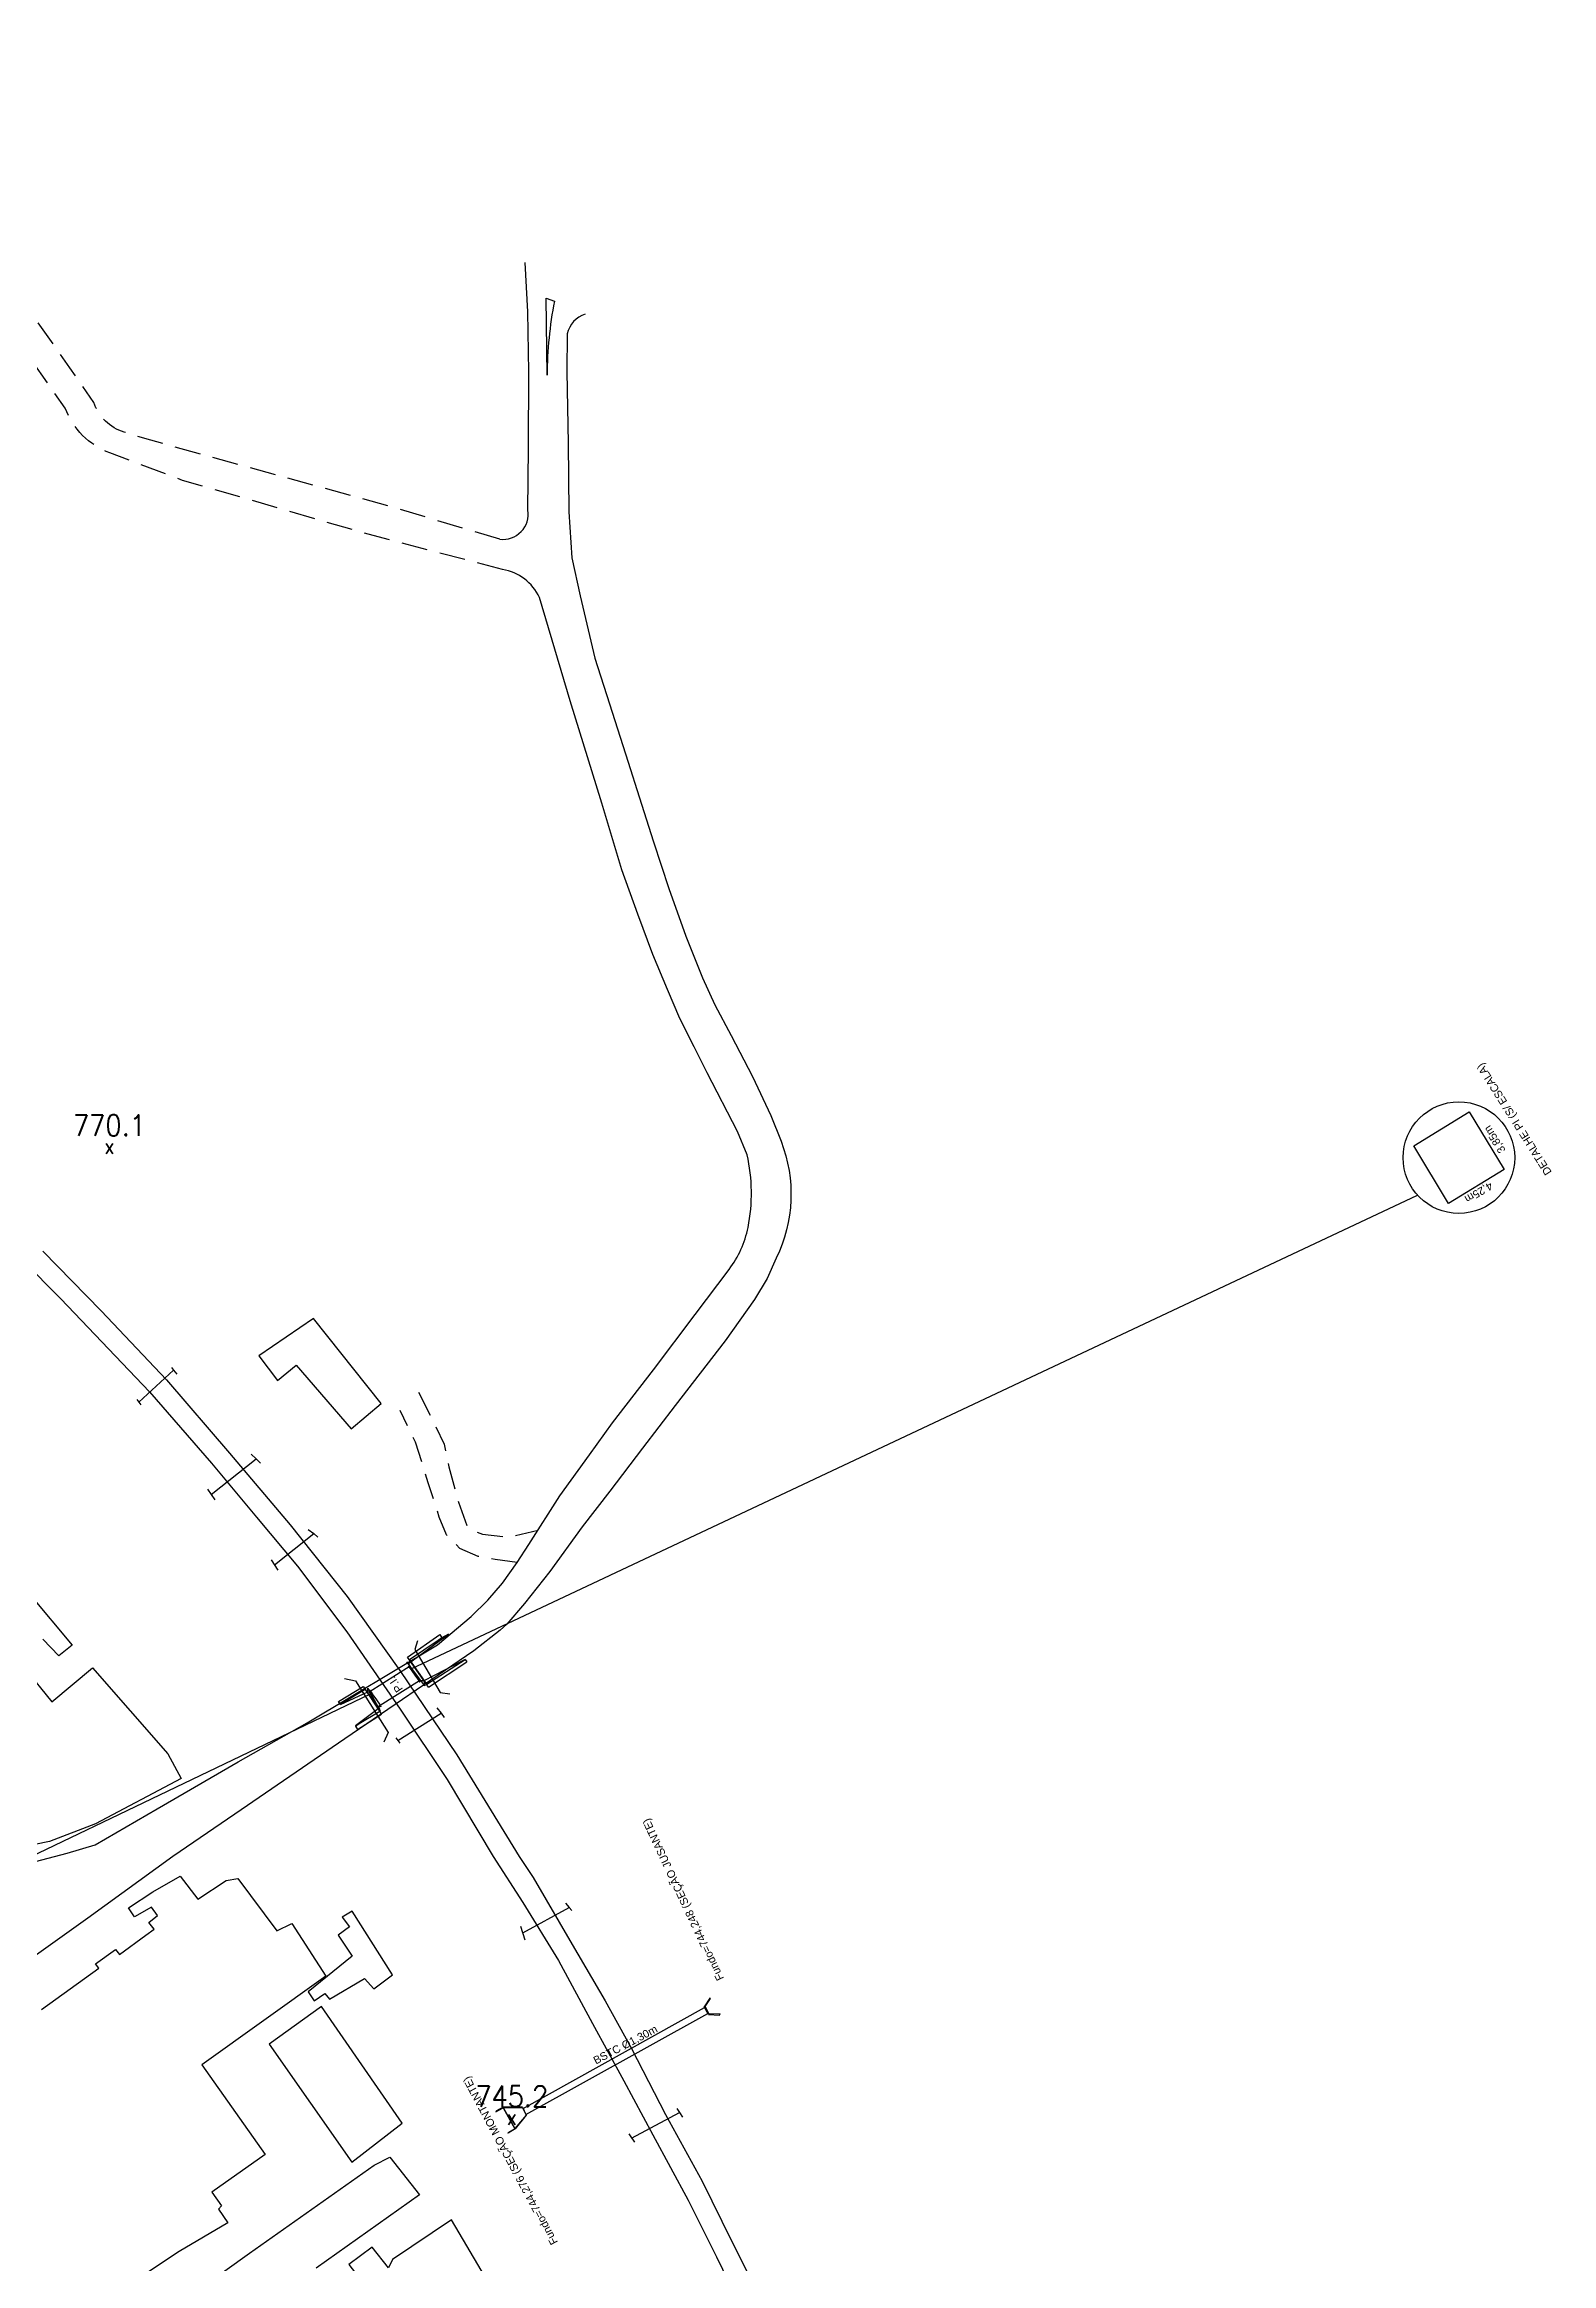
# Model space of a CAD drawing. Header units: metres. Extents: x 320405 to 332543, y 7395686 to 7410003.
# Drawn here: x 322106.5 to 322396.9, y 7402421.6 to 7402849.1 of the extents above; entities that cross this region are included whole.
import ezdxf
from ezdxf.enums import TextEntityAlignment as Align

# ---------------------------------------------------------------- set-up
doc = ezdxf.new("R2010")
doc.units = ezdxf.units.M
doc.header["$LTSCALE"] = 10
doc.header["$MEASUREMENT"] = 0
for name, pattern in [('CONTINUO', [0]), ('DASHED', [0.75, 0.5, -0.25]), ('TRACEJADO', [8.7, 8, -0.7])]:
    doc.linetypes.add(name, pattern=pattern)
for name, color, linetype in [('_PONTOS', 45, 'Continuous'), ('_TEXTO', 45, 'Continuous'), ('ALA', 45, 'Continuous'), ('CANALETA', 151, 'Continuous'), ('DETALHES', 45, 'Continuous'), ('Edificações', 30, 'Continuous'), ('GALERIA', 45, 'Continuous'), ('Linha Férrea', 20, 'Continuous'), ('P.I', 45, 'Continuous'), ('Pontes e Viadutos', 190, 'Continuous'), ('Pontos Cotados', 45, 'Continuous'), ('Portico', 45, 'Continuous'), ('TUBO', 45, 'Continuous'), ('Vias Primárias', 230, 'Continuous'), ('Vias Secundárias', 230, 'DASHED')]:
    doc.layers.add(name, color=color, linetype=linetype)
doc.styles.add('ARIAL', font='arial.ttf')
doc.styles.add('Style-STANDARD', font='STANDARD.shx')

msp = doc.modelspace()

# ---------------------------------------------------------------- linework, layer by layer
at = {"layer": '_PONTOS', "linetype": 'CONTINUO'}
for points in [[(322178.75, 7402533.85, 751.94), (322178.79, 7402533.7, 752.8), (322178.91, 7402533.59, 752.82), (322178.89, 7402533.58, 754.71), (322178.69, 7402533.8, 755.48), (322178.43, 7402534.21, 755.92), (322178.09, 7402534.7, 756.17), (322177.8, 7402535.12, 756.23), (322177.47, 7402535.57, 756.2), (322177.23, 7402535.94, 756.08), (322176.93, 7402536.33, 755.78), (322176.66, 7402536.73, 755.05), (322176.63, 7402536.74, 752.96), (322176.71, 7402536.67, 752.94), (322176.95, 7402536.63, 752.04)], [(322178.75, 7402533.85, 751.94), (322176.95, 7402536.63, 752.04)], [(322169.1, 7402531.65, 752.71), (322169.18, 7402531.93, 753.52), (322169.1, 7402532.06, 753.54), (322169.14, 7402532.08, 754.77), (322169.19, 7402532.04, 755.13), (322169.28, 7402531.91, 755.44), (322169.42, 7402531.69, 755.74), (322169.62, 7402531.42, 756.01), (322169.92, 7402530.97, 756.22), (322170.34, 7402530.35, 756.31), (322170.59, 7402529.95, 756.25), (322170.91, 7402529.51, 756.02), (322171.27, 7402529, 755.41), (322171.34, 7402528.87, 754.85), (322171.29, 7402528.83, 753.44), (322171.21, 7402528.91, 753.43), (322170.66, 7402528.77, 752.68)], [(322169.1, 7402531.65, 752.71), (322170.66, 7402528.77, 752.68)]]:
    msp.add_polyline3d(points, dxfattribs=at)
at = {"layer": '_TEXTO'}
for p, q in [((322177.18, 7402536.16), (322371.07, 7402627.38)), ((321973.36, 7402437.5), (322169.36, 7402531.32))]:
    msp.add_line(p, q, dxfattribs=at)
at = {"layer": 'ALA', "linetype": 'CONTINUO'}
for points in [[(322234.7, 7402472.67, 745.33), (322233.64, 7402471.02, 746.23)], [(322233.64, 7402471.02, 746.23), (322233.8, 7402471.07, 744.27)], [(322234.43, 7402469.56, 746.21), (322233.64, 7402471.02, 746.23)], [(322233.8, 7402471.07, 744.27), (322234.83, 7402472.6, 744.41)], [(322233.8, 7402471.07, 744.27), (322234.52, 7402469.62, 744.27)], [(322234.43, 7402469.56, 746.21), (322234.52, 7402469.62, 744.27)], [(322236.71, 7402469.7, 744.66), (322234.52, 7402469.62, 744.27)], [(322234.83, 7402472.6, 744.41), (322234.7, 7402472.67, 745.33)], [(322236.55, 7402469.44, 745.22), (322236.71, 7402469.7, 744.66)], [(322234.43, 7402469.56, 746.21), (322236.55, 7402469.44, 745.22)], [(322198.63, 7402451.67, 747.41), (322194.89, 7402451.71, 746.85), (322193.59, 7402450.98, 746.88), (322193.46, 7402450.77, 745.93)], [(322199.33, 7402450.17, 747.42), (322197.21, 7402447.52, 746.75), (322195.85, 7402446.69, 746.78), (322195.76, 7402446.73, 745.86)], [(322198.63, 7402451.67, 747.41), (322199.33, 7402450.17, 747.42)]]:
    msp.add_polyline3d(points, dxfattribs=at)
at = {"layer": 'CANALETA', "linetype": 'CONTINUO'}
for points in [[(322193.46, 7402450.77, 745.93), (322194.88, 7402451.58, 745.75), (322197.12, 7402447.53, 745.7), (322195.76, 7402446.73, 745.86)], [(322194.88, 7402451.58, 745.75), (322194.9, 7402451.61, 745.13), (322198.61, 7402451.57, 744.7), (322199.3, 7402450.18, 744.73), (322197.12, 7402447.6, 745.16), (322197.12, 7402447.53, 745.7)], [(322194.9, 7402451.61, 745.13), (322197.12, 7402447.6, 745.16)]]:
    msp.add_polyline3d(points, dxfattribs=at)
at = {"layer": 'DETALHES'}
msp.add_lwpolyline([(322381, 7402643.44), (322387.72, 7402632.37), (322377.03, 7402625.81), (322370.32, 7402636.89)], close=True, dxfattribs=at)
msp.add_circle((322379.02, 7402634.63), 10.75, dxfattribs=at)
at = {"layer": 'Edificações'}
for points in [[(322158.33, 7402603.67), (322147.8, 7402596.42), (322151.42, 7402591.72), (322155.03, 7402594.66), (322165.59, 7402582.36), (322171.37, 7402587.26)], [(322173.6, 7402477.2), (322165.77, 7402489.46), (322163.87, 7402488.29), (322165.31, 7402486.46), (322163.09, 7402484.83), (322165.83, 7402480.79), (322157.31, 7402473.92), (322158.45, 7402472.17), (322160.56, 7402473.61), (322161.43, 7402472.53), (322168.18, 7402476.46), (322169.96, 7402474.48)], [(322159.92, 7402471.09), (322149.78, 7402463.81), (322165.72, 7402441.1), (322175.41, 7402448.63)], [(322184.95, 7402429.97), (322173.58, 7402422.36), (322172.79, 7402420.72), (322169.68, 7402424.71), (322165.14, 7402421.36), (322167.99, 7402417.71), (322158.54, 7402410.13), (322155.39, 7402414.39), (322150.65, 7402410.87), (322154.2, 7402406.13), (322144.52, 7402398.71), (322143.57, 7402399.62), (322134.87, 7402393.08), (322143.57, 7402380.7), (322153.25, 7402387.9), (322155.79, 7402384.4), (322164.07, 7402390.34), (322163.63, 7402391.16), (322175.26, 7402399.51), (322179.58, 7402401.71), (322181.23, 7402399.1), (322176.28, 7402395.71), (322178.1, 7402393.13), (322198.04, 7402407.78)]]:
    msp.add_lwpolyline(points, close=True, dxfattribs=at)
for points in [[(322103.7, 7402550.48), (322111.83, 7402540.68), (322109.3, 7402538.67), (322106.22, 7402541.83)], [(322102.74, 7402536.18), (322107.96, 7402529.76), (322115.76, 7402536.35), (322130.26, 7402519.79), (322132.87, 7402515.04), (322116.33, 7402506.27), (322107.51, 7402502.86), (322101.5, 7402501.64)], [(322105.94, 7402470.48), (322116.98, 7402478.45), (322116.37, 7402479.33), (322120.22, 7402482.04), (322120.94, 7402481.12), (322126.02, 7402484.81), (322127.62, 7402485.97), (322126.64, 7402487.25), (322128.29, 7402488.63), (322127.16, 7402490.22), (322123.87, 7402488.38), (322122.69, 7402490.12), (322127.41, 7402493.15), (322132.66, 7402496.17), (322136.05, 7402491.76), (322141.53, 7402495.39), (322143.76, 7402495.76), (322151.31, 7402485.68), (322154.19, 7402487.09), (322160.71, 7402476.93), (322136.82, 7402459.84), (322149.01, 7402442.55), (322138.75, 7402435.3), (322140.63, 7402432.71), (322140.04, 7402432.07), (322141.87, 7402429.39), (322132.45, 7402423.89), (322122.51, 7402417.29)], [(322132.66, 7402496.17), (322136.05, 7402491.76)]]:
    msp.add_lwpolyline(points, dxfattribs=at)
at = {"layer": 'Linha Férrea', "flags": 128}
for points in [[(322094.98, 7402622.21), (322109.65, 7402607.43), (322126.74, 7402589.54), (322138.67, 7402575.78), (322147.37, 7402565.38), (322155.28, 7402555.95), (322164.77, 7402543.29), (322175.05, 7402528.39), (322184.12, 7402514.82), (322192.94, 7402500), (322198.69, 7402491.11), (322205.54, 7402479.95), (322212.12, 7402467.81), (322218.11, 7402456.76), (322223.75, 7402446.34), (322230.52, 7402433.76), (322236.01, 7402422.84), (322241.88, 7402410.73)], [(322106.2, 7402616.58), (322117.45, 7402605.11), (322130.05, 7402591.79), (322142.14, 7402577.71), (322153.85, 7402563.88), (322164.81, 7402550.1), (322174.96, 7402535.8), (322185.95, 7402519.57), (322197.96, 7402500), (322200.68, 7402495.95), (322208.2, 7402483.02), (322214.55, 7402472.17), (322219.6, 7402463), (322226.18, 7402450.31), (322233.23, 7402437.42), (322238.87, 7402425.95), (322244.67, 7402414.43)]]:
    msp.add_lwpolyline(points, dxfattribs=at)
at = {"layer": 'P.I', "linetype": 'TRACEJADO', "flags": 128}
for points in [[(322176.95, 7402536.63), (322169.1, 7402531.65)], [(322178.75, 7402533.85), (322170.66, 7402528.77)]]:
    msp.add_lwpolyline(points, dxfattribs=at)
at = {"layer": 'P.I', "linetype": 'CONTINUO'}
for points in [[(322179.6, 7402533.82, 751.88), (322179.82, 7402532.87, 757.51), (322176.34, 7402537.52, 757.63), (322176.67, 7402537.16, 752.11), (322184.35, 7402542.79, 751.3), (322183.06, 7402542.09, 752.75), (322182.39, 7402541.59, 752.8), (322176.82, 7402537.86, 757.02), (322176.86, 7402537.86, 757.6), (322180.17, 7402533.12, 757.5), (322180.19, 7402533.16, 756.84)], [(322180.53, 7402532.58, 757.86), (322176.46, 7402538.41, 758.04), (322182.71, 7402542.75, 752.79), (322183.06, 7402542.09, 752.75)], [(322176.95, 7402536.63, 752.04), (322176.67, 7402537.16, 752.11)], [(322179.6, 7402533.82, 751.88), (322178.75, 7402533.85, 751.94)], [(322187.59, 7402537.96, 751.21), (322179.6, 7402533.82, 751.88)], [(322180.19, 7402533.16, 756.84), (322187.59, 7402537.96, 751.21)], [(322180.53, 7402532.58, 757.86), (322187.86, 7402537.46, 751.21)], [(322187.59, 7402537.96, 751.21), (322187.86, 7402537.46, 751.21)], [(322163.56, 7402529.29, 754.1), (322163.16, 7402529.84, 754.1), (322167.91, 7402532.71, 757.72), (322168.34, 7402532.16, 757.68)], [(322168.79, 7402531.73, 752.71), (322169.1, 7402531.65, 752.71)], [(322166.43, 7402525.1, 754.1), (322166.84, 7402524.46, 754.04), (322171.46, 7402527.38, 757.01), (322171.13, 7402527.97, 757.58)], [(322170.66, 7402528.77, 752.68), (322171.08, 7402528.6, 752.83)]]:
    msp.add_polyline3d(points, dxfattribs=at)
msp.add_polyline3d([(322168.34, 7402532.16, 757.68), (322168.29, 7402532.13, 757.1), (322164.27, 7402529.7, 754.1), (322163.56, 7402529.29, 754.1), (322163.52, 7402529.24, 753.02), (322168.79, 7402531.73, 752.71), (322168.82, 7402532.45, 757.68), (322171.2, 7402528.03, 757.57), (322171.08, 7402528.6, 752.83), (322166.41, 7402525.14, 753.11), (322166.43, 7402525.1, 754.1), (322167.17, 7402525.59, 754.11), (322171.11, 7402527.98, 757.05), (322171.13, 7402527.97, 757.58)], close=True, dxfattribs=at)
at = {"layer": 'Pontes e Viadutos'}
for points in [[(322178.41, 7402541.51), (322177.87, 7402539.88), (322182.75, 7402531.58), (322184.61, 7402531.34)], [(322164.33, 7402534.29), (322166.43, 7402533.82), (322172.72, 7402523.89), (322171.87, 7402522.02)]]:
    msp.add_lwpolyline(points, dxfattribs=at)
at = {"layer": 'Portico'}
for points in [[(322124.69, 7402587.53), (322131.4, 7402593.66)], [(322130.96, 7402594.19), (322131.4, 7402593.66), (322132, 7402592.94)], [(322124.31, 7402588.04), (322125.07, 7402587.02)], [(322138.63, 7402569.74), (322147.32, 7402576.57)], [(322146.37, 7402577.51), (322147.32, 7402576.57), (322148.12, 7402575.76)], [(322137.95, 7402570.75), (322139.32, 7402568.72)], [(322150.83, 7402556.15), (322158.42, 7402562.24)], [(322157.32, 7402562.96), (322158.42, 7402562.24), (322159.18, 7402561.53)], [(322150.17, 7402557.13), (322151.5, 7402555.18)], [(322174.6, 7402522.35), (322182.92, 7402527.6)], [(322182.14, 7402528.66), (322182.92, 7402527.6), (322183.52, 7402526.77)], [(322174.19, 7402522.85), (322175.01, 7402521.85)], [(322206.9, 7402491.01), (322207.63, 7402490.13), (322208.11, 7402489.56)], [(322198.66, 7402485.25), (322207.63, 7402490.13)], [(322198.25, 7402486.59), (322199.07, 7402483.92)], [(322219.64, 7402445.75), (322228.87, 7402450.66)], [(322228.37, 7402451.46), (322228.87, 7402450.66), (322229.42, 7402449.77)], [(322219.09, 7402446.55), (322220.2, 7402444.95)]]:
    msp.add_lwpolyline(points, dxfattribs=at)
at = {"layer": 'TUBO', "linetype": 'TRACEJADO', "flags": 128}
for points in [[(322198.72, 7402451.46), (322233.71, 7402470.89)], [(322199.28, 7402450.29), (322234.33, 7402469.74)]]:
    msp.add_lwpolyline(points, dxfattribs=at)
at = {"layer": 'Vias Primárias'}
for points in [[(322194.26, 7402753.79, 0.500176), (322199.66, 7402759.38), (322199.77, 7402771.3), (322199.82, 7402786.01), (322199.66, 7402797.61), (322199.16, 7402807.12)], [(322203.37, 7402785.39), (322203.16, 7402800.23), (322204.77, 7402799.64, 0.048382), (322203.37, 7402785.39, 7.461438)], [(322210.7, 7402797.12, 0.265077), (322207.24, 7402793.37), (322207.14, 7402786.02), (322207.4, 7402772.28), (322207.56, 7402759.07), (322208.1, 7402750.16), (322209.71, 7402742.85), (322212.56, 7402730.83), (322215.4, 7402722.08), (322219, 7402710.8), (322221.09, 7402704.15), (322223.88, 7402695.5), (322226.84, 7402686.49), (322230.06, 7402677.3), (322233.28, 7402669.24), (322235.69, 7402664.1), (322238.81, 7402658.13), (322242.94, 7402650.29), (322246.49, 7402642.72), (322248.42, 7402637.78, -0.209493), (322247.5, 7402615.25), (322245.74, 7402611.33), (322243.33, 7402607.3), (322237.64, 7402599.31), (322228.01, 7402586.88), (322221.73, 7402578.67), (322215.45, 7402570.36), (322210.11, 7402563.47), (322203.86, 7402554.9), (322199.02, 7402548.71), (322195.59, 7402544.72), (322194.31, 7402543.58), (322189.25, 7402539.59), (322164.38, 7402522.67), (322143.2, 7402508.13), (322131.22, 7402500), (322114.88, 7402488.12), (322089.46, 7402470.01)], [(322101.11, 7402498.09), (322110.9, 7402500.65), (322116.31, 7402502.21), (322128.23, 7402509.18), (322143.82, 7402518.21), (322157.14, 7402525.71), (322182.21, 7402540.74), (322188.71, 7402546.23), (322191.93, 7402549.4), (322194.78, 7402552.62), (322197.6, 7402556.62), (322199.85, 7402560.12), (322205.8, 7402569.46), (322211.55, 7402577.39), (322215.95, 7402583.55), (322223.88, 7402593.72), (322231.86, 7402604.39), (322238.44, 7402613.11, 0.112685), (322242.07, 7402621.18, 0.105231), (322241.9, 7402635.18), (322240.07, 7402639.68), (322234.19, 7402650.95), (322231.69, 7402656), (322228.9, 7402661.44), (322226.58, 7402667.04), (322223.7, 7402673.75), (322220.82, 7402681.56), (322217.78, 7402690.07), (322213.87, 7402702.93), (322207.77, 7402722.67), (322201.89, 7402742.57, 0.241126), (322194.78, 7402747.95)]]:
    msp.add_lwpolyline(points, format="xyb", dxfattribs=at)
msp.add_lwpolyline([(322122.23, 7402406.54), (322145.99, 7402423.56), (322170.01, 7402440.53), (322173.03, 7402442.05), (322178.76, 7402434.78), (322158.84, 7402420.65)], dxfattribs=at)
at = {"layer": 'Vias Secundárias', "flags": 128}
for points in [[(322194.26, 7402753.79), (322172.74, 7402760.18), (322127, 7402772.83), (322121.88, 7402774.39, -0.243312), (322116.04, 7402780.11), (322111.41, 7402786.81), (322104.52, 7402796.58), (322097.67, 7402805.72), (322085.55, 7402822.37), (322074.25, 7402838.1), (322065.58, 7402842.04), (322047.35, 7402848.38), (322045.65, 7402849.11)], [(322194.78, 7402747.95), (322169.82, 7402754.46), (322133.13, 7402765.12), (322119.11, 7402770.39, -0.217972), (322110.52, 7402779.05), (322101.03, 7402792.54), (322089.91, 7402806.26), (322076.95, 7402824.71), (322072.2, 7402832.95, 0.167559), (322069.9, 7402834.95), (322051.46, 7402841.01), (322043.72, 7402843.4)]]:
    msp.add_lwpolyline(points, format="xyb", dxfattribs=at)
for points in [[(322178.59, 7402589.46), (322181.29, 7402584.15), (322183.51, 7402579.42), (322184.43, 7402575.07), (322186.28, 7402568.24), (322188.07, 7402563.25), (322190.94, 7402562.06), (322195.92, 7402561.54), (322201.61, 7402562.89)], [(322197.6, 7402556.62), (322193.35, 7402557.21), (322190.05, 7402557.8), (322186.52, 7402559.35), (322183.97, 7402561.96), (322182.59, 7402565.39), (322180.44, 7402572), (322178.03, 7402579.79), (322175.02, 7402585.93)]]:
    msp.add_lwpolyline(points, dxfattribs=at)

# ---------------------------------------------------------------- texts
at = {"layer": 'DETALHES', "style": 'ARIAL'}
for s, rotation, p in [('DETALHE PI (S/ ESCALA)', 122.2719, (322396.98, 7402631.84)), ('3,85m', 122.2719, (322388.08, 7402636.07)), ('4,25m', 210.2719, (322384.99, 7402630.02))]:
    msp.add_text(s, height=1.5, rotation=rotation, dxfattribs=at).set_placement(p)
at = {"layer": 'GALERIA', "style": 'ARIAL'}
for s, rotation, p in [('P.I.', 123.4907, (322175.63, 7402532.23)), ('Fundo=744,248 (SEÇÃO JUSANTE)', 115, (322237.46, 7402476.5)), ('BSTC Ø1,30m', 27.8546, (322212.76, 7402459.9)), ('Fundo=744,276 (SEÇÃO MONTANTE)', 118.0123, (322205.47, 7402425.67))]:
    msp.add_text(s, height=1.5, rotation=rotation, dxfattribs=at).set_placement(p)
at = {"layer": 'Pontos Cotados', "linetype": 'Continuous', "style": 'Style-STANDARD'}
for s, height, p in [('770.1', 4, (322119.04, 7402640.86, 770.1)), ('x', 3, (322119.04, 7402636.86, 770.1)), ('745.2', 4, (322196.55, 7402453.78, 745.22)), ('x', 3, (322196.55, 7402449.78, 745.22))]:
    msp.add_text(s, height=height, dxfattribs=at).set_placement(p, align=Align.MIDDLE_CENTER)

doc.saveas('drawing.dxf')
